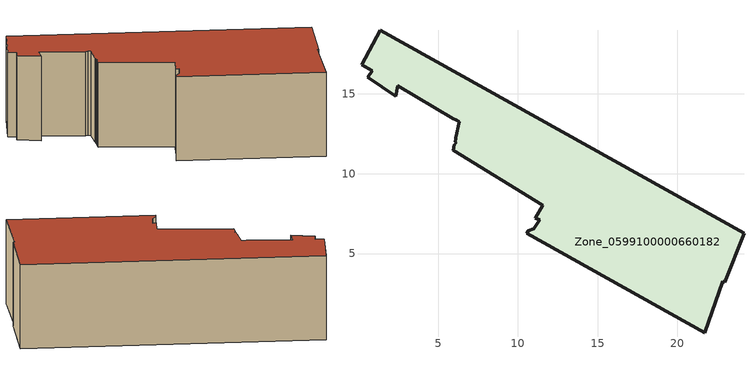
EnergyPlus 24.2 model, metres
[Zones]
Zone_0599100000660182
 floor ground (C_G): 6.15,11.96 6.07,12 6.11,12.21 6.12,12.27 6.32,13.26 6.1,13.39 5.94,13.43 2.48,15.51 2.33,14.87 0.61,16.05 0.88,16.45 0.2,16.84 1.37,18.98 24.17,6.28 22.95,3.19 22.83,3.26 21.71,0.05 10.55,6.26 10.65,6.44 11.01,6.56 11.38,7.11 11.08,7.2 11.55,8.04 5.96,11.48 6.03,11.81 z0.19
 wall outside (C_F): 24.17,6.28 1.37,18.98 0.2,16.84 0.88,16.45 0.61,16.05 2.33,14.87 2.48,15.51 5.94,13.43 6.1,13.39 6.32,13.26 6.12,12.27 6.11,12.21 6.07,12 6.15,11.96 6.03,11.81 5.96,11.48 11.55,8.04 11.08,7.2 11.38,7.11 11.01,6.56 10.65,6.44 10.55,6.26 21.71,0.05 22.83,3.26 22.95,3.19 24.17,6.28 z0.19:9.02
 roof outside (C_R): 6.07,12 6.15,11.96 6.03,11.81 5.96,11.48 11.55,8.04 11.08,7.2 11.38,7.11 11.01,6.56 10.65,6.44 10.55,6.26 21.71,0.05 22.83,3.26 22.95,3.19 24.17,6.28 1.37,18.98 0.2,16.84 0.88,16.45 0.61,16.05 2.33,14.87 2.48,15.51 5.94,13.43 6.1,13.39 6.32,13.26 6.12,12.27 6.11,12.21 z9.02
[BUILDING]
Pand.0599100000660182: North Axis=0; Terrain=City; Loads Convergence Tolerance Value=0.04; Temperature Convergence Tolerance Value=0.4; Solar Distribution=FullExterior; Maximum Number of Warmup Days=25; Minimum Number of Warmup Days=1
[Site:Location]
Rotterdam.The.Hague.AP_ZH_NLD Design_Conditions: Latitude=51.96; Longitude=4.45; Time Zone=1; Elevation=-4.5
[SITE:GROUNDTEMPERATURE:BUILDINGSURFACE]
18, 18, 18, 18, 18, 18, 18, 18, 18, 18, 18, 18
[MATERIAL] Thermal Absorptance=0.9; Solar Absorptance=0.7; Visible Absorptance=0.7
Name | Roughness | Thickness | Conductivity | Density | Specific Heat
G.TI.1946 | MediumSmooth | 0.15 | 1 | 540 | 1210
F.TI.1946 | Rough | 0.3 | 0.857143 | 1920 | 840
R.TI.1946 | MediumRough | 0.2 | 0.1 | 1500 | 1000
[CONSTRUCTION]
C_G: G.TI.1946
C_F: F.TI.1946
C_R: R.TI.1946
[ZONE]
Zone_0599100000660182: Type=1; Multiplier=1; Ceiling Height=Autocalculate; Volume=Autocalculate; Floor Area=autocalculate; Part of Total Floor Area=Yes
[ZONEINFILTRATION:DESIGNFLOWRATE]
Infil_Zone_0599100000660182: Zone or ZoneList or Space or SpaceList=Zone_0599100000660182; Schedule=AlwaysOn; Design Flow Rate Calculation Method=Flow/Area; Flow Rate per Floor Area=0.003; Constant Term Coefficient=1; Temperature Term Coefficient=0; Velocity Term Coefficient=0; Velocity Squared Term Coefficient=0
[HVACTEMPLATE:ZONE:IDEALLOADSAIRSYSTEM]
Zone_0599100000660182: Maximum Heating Supply Air Temperature=50; Minimum Cooling Supply Air Temperature=13; Maximum Heating Supply Air Humidity Ratio=0.0156; Minimum Cooling Supply Air Humidity Ratio=0.0077; Heating Limit=NoLimit; Cooling Limit=NoLimit; Dehumidification Control Type=ConstantSensibleHeatRatio; Cooling Sensible Heat Ratio=0.7; Dehumidification Setpoint=60; Humidification Control Type=None; Humidification Setpoint=30; Outdoor Air Method=None; Outdoor Air Flow Rate per Person=0.00944; Outdoor Air Flow Rate per Zone Floor Area=0; Outdoor Air Flow Rate per Zone=0; Demand Controlled Ventilation Type=None; Outdoor Air Economizer Type=NoEconomizer; Heat Recovery Type=None; Sensible Heat Recovery Effectiveness=0.7; Latent Heat Recovery Effectiveness=0.65
[ZONECONTROL:THERMOSTAT]
ThermostatControl_Zone_0599100000660182: Zone or ZoneList=Zone_0599100000660182; Control Type Schedule=DualSetpointControlType; Control 1=Thermostat_Zone_0599100000660182; Temperature Difference Between Cutout And Setpoint=0
[THERMOSTATSETPOINT:DUALSETPOINT]
Thermostat_Zone_0599100000660182: Heating Setpoint Temperature Schedule=HeatingSetpoint_Zone_0599100000660182; Cooling Setpoint Temperature Schedule=CoolingSetpoint_Zone_0599100000660182
[SCHEDULE:COMPACT]
HeatingSetpoint_Zone_0599100000660182: Through: 12/31, For: AllDays, Until: 24:00, 21
CoolingSetpoint_Zone_0599100000660182: Through: 12/31, For: AllDays, Until: 24:00, 24
DualSetpointControlType: Through: 12/31, For: AllDays, Until: 24:00, 4
AlwaysOn: Through: 12/31, For: AllDays, Until: 24:00, 1
